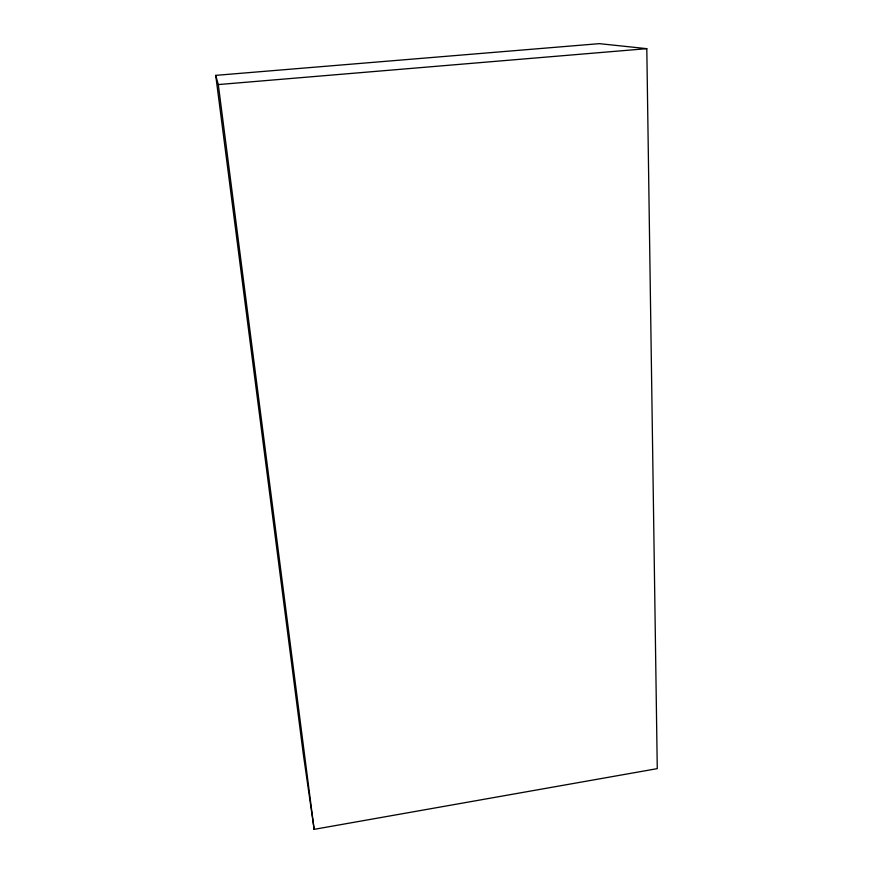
<?xml version="1.0" encoding="UTF-8"?>
<svg xmlns="http://www.w3.org/2000/svg" width="873" height="873" viewBox="0 0 873 873"><rect width="100%" height="100%" fill="white"/><g stroke="black" fill="none" stroke-linecap="round" stroke-linejoin="round"><path stroke-width="1.31" d="M314.138 829.35L657.271 768.644L646.806 48.659L599.38 43.65L215.729 75.362L303.368 754.567L314.138 829.35L218.305 84.572L215.729 75.362M218.305 84.572L646.806 48.659"/></g></svg>
